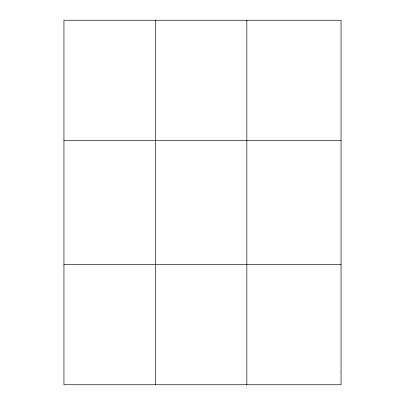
<?xml version="1.0" encoding="UTF-8"?>
<svg xmlns="http://www.w3.org/2000/svg" width="405" height="405" viewBox="0 0 405 405"><rect width="100%" height="100%" fill="white"/><g stroke="black" fill="none" stroke-linecap="round" stroke-linejoin="round"><path stroke-width="0.61" d="M155.393 384.75L155.393 20.25M246.837 384.75L246.837 20.25M63.944 140.535L341.056 140.535M63.944 264.465L341.056 264.465M341.056 371.385L341.056 384.75L63.944 384.75L63.944 20.25L341.056 20.25L341.056 371.385"/></g></svg>
